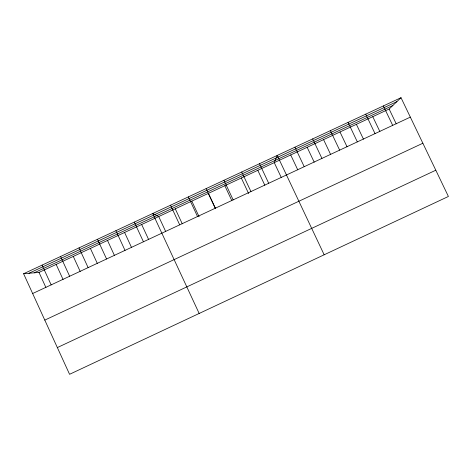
<?xml version="1.0" encoding="UTF-8"?>
<svg xmlns="http://www.w3.org/2000/svg" width="472" height="472" viewBox="0 0 472 472"><rect width="100%" height="100%" fill="white"/><g stroke="black" fill="none" stroke-linecap="round" stroke-linejoin="round"><path stroke-width="0.71" d="M23.6 273.742L38.999 272.409L389.14 109.032L401.011 97.698L448.4 196.464L69.567 374.302L23.6 273.742L401.011 97.698M57.348 347.575L435.803 170.215M28.939 273.276L396.899 101.627M34.173 272.828L392.863 105.48M32.645 293.525L410.333 117.127M44.799 320.11L422.865 143.24M389.14 109.032L396.238 123.853M383.376 105.923L392.686 125.369M372.768 116.672L379.86 131.505M365.723 114.153L375.022 133.617M356.384 124.319L363.464 139.163M348.059 122.395L357.339 141.877M339.987 131.971L347.056 146.827M330.376 130.644L339.645 150.137M323.574 139.629L330.636 154.492M312.676 138.898L321.933 158.409M307.148 147.293L314.199 162.167M294.965 147.164L304.21 166.693M290.711 154.963L297.755 169.849M324.164 254.786L277.235 155.43L274.262 162.639L281.294 177.537M259.494 163.707L268.71 183.272M257.795 170.321L264.822 185.23M241.735 171.991L250.939 191.567M241.316 178.009L248.638 193.585M223.958 180.28L233.15 199.874M224.825 185.702L231.829 200.641M206.17 188.582L215.35 208.193M208.323 193.402L215.315 208.353M191.803 201.113L199.095 216.725M188.363 196.889L197.532 216.512M175.271 208.825L182.251 223.799M170.545 205.196L179.696 224.843M165.696 231.528L158.728 216.548L152.704 213.521L199.166 313.467M141.665 224.507L148.621 239.499M134.314 222.1L143.435 241.776M124.59 232.472L131.54 247.481M115.9 230.684L125.015 250.384M107.504 240.449L114.442 255.464M97.474 239.28L106.572 258.992M90.4 248.425L97.326 263.459M79.03 247.883L88.116 267.612M73.278 256.414L80.199 271.459M60.569 256.497L69.644 276.244M56.15 264.408L63.059 279.465M42.096 265.116L51.153 284.882M38.999 272.409L45.902 287.477"/></g></svg>
